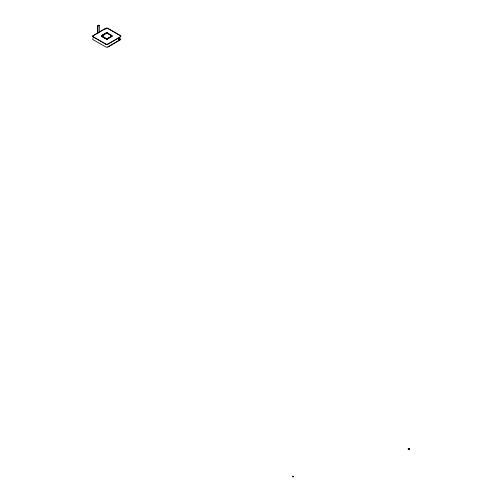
<?xml version="1.0" encoding="UTF-8"?>
<svg xmlns="http://www.w3.org/2000/svg" width="502" height="502" viewBox="0 0 502 502"><rect width="100%" height="100%" fill="white"/><g stroke="black" fill="none" stroke-linecap="round" stroke-linejoin="round"><path stroke-width="0.75" d="M408.917 448.807L409.318 449.008L408.678 449.321M292.879 476.687L292.622 476.58M292.522 476.574C293.181 477.408 293.883 475.513 292.421 476.379M101.749 36.182L101.793 35.698L106.763 32.919L111.777 35.673L111.864 36.119L106.807 38.974L101.68 36.106L106.763 33.05L111.908 35.912M409.149 448.932L408.797 448.738M120.756 35.893L107.71 28.325A1.387 0.797 0 0 0 105.746 28.332L93.065 35.73L92.732 36.546M106.418 44.402L107.823 44.207L120.505 36.822L120.838 36.006M111.827 36.157L106.807 38.842L101.749 36.05M292.409 476.517C293.513 475.469 293.683 477.697 292.421 476.561M97.526 33.546L97.526 25.891L98.881 25.1L99.333 25.364L99.333 32.253M97.978 33.038L97.978 26.148L99.333 25.364M93.065 35.755L105.79 28.357M104.887 29.455L105.288 29.223M101.561 35.567L106.204 32.868A0.791 0.458 0 0 1 107.328 32.862L112.002 35.604A0.791 0.458 0 0 1 112.009 36.251L107.365 38.955A0.791 0.458 0 0 1 106.248 38.955L101.567 36.213A0.791 0.458 0 0 1 101.561 35.629L106.204 32.931A0.791 0.458 0 0 1 107.328 32.925M103.161 35.466L104.485 34.694M112.009 36.188L106.706 39.143M111.074 36.941L106.681 39.313M93.115 36.822L105.903 44.163A1.324 0.766 0 0 0 107.779 44.157L120.505 36.784A1.324 0.766 0 0 0 120.455 35.673L107.71 28.338M120.706 38.698A1.324 0.766 0 0 1 120.467 39.589L107.779 46.987A1.324 0.766 0 0 1 105.903 46.975L93.071 39.677A1.387 0.797 0 0 1 93.065 38.572M107.823 47.025L120.505 39.614M408.71 448.587L408.176 448.888L408.741 449.284M408.176 449.008L409.13 448.807L408.534 448.913M408.653 448.901L409.061 448.763M409.255 448.876L408.747 449.033M408.791 449.359L409.318 449.052M105.916 28.288L107.541 28.281M119.463 38.667L118.993 39.532L119.463 38.667A0.678 0.389 -60.2 0 0 119.357 38.397M106.217 44.358L92.814 36.659M119.476 38.108L118.742 38.817L118.742 40.198L119.714 39.633L119.714 38.234L118.497 38.679M97.526 25.891L97.978 26.148M101.837 36.577L105.847 38.874M408.176 449.052L408.71 449.359M292.973 476.272L293.526 476.586M292.421 476.429L292.973 476.793M93.071 36.859L93.071 36.884A1.387 0.797 0 0 1 93.065 35.717M107.365 38.892A0.791 0.458 0 0 1 106.248 38.892M107.779 44.145A1.324 0.766 0 0 1 105.903 44.151M118.71 38.667A0.678 0.389 -60.2 0 1 119.018 38.39"/></g></svg>
